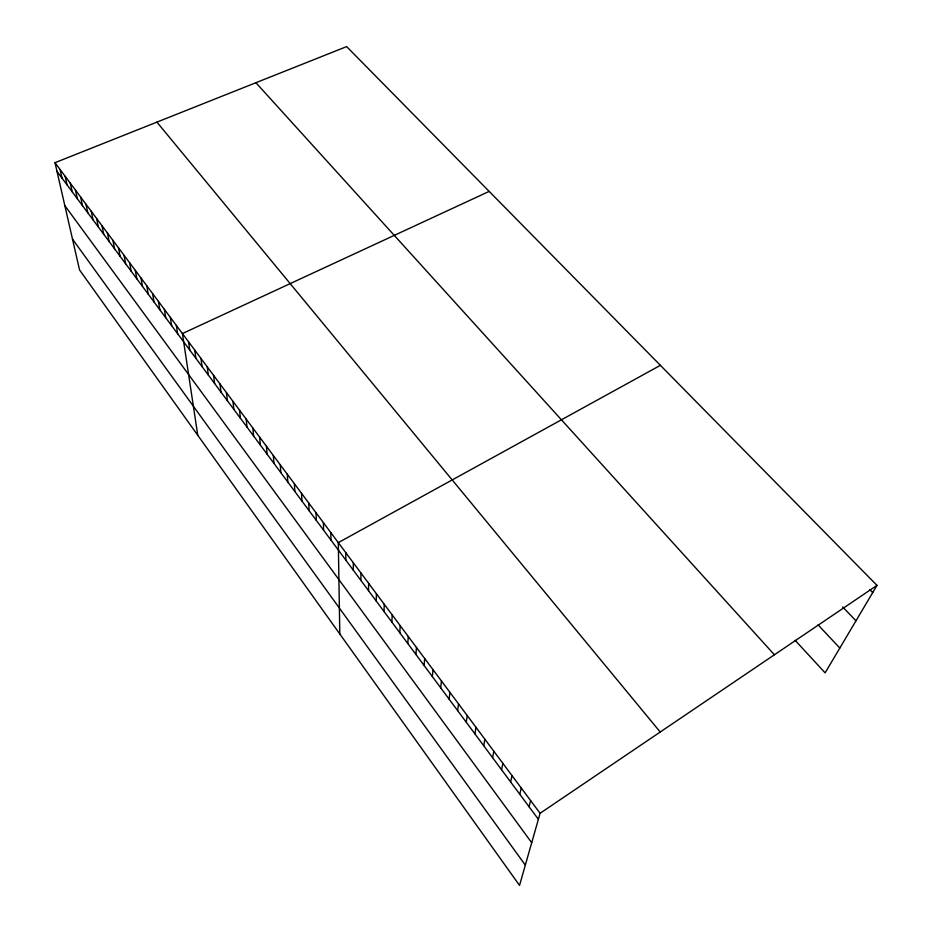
<?xml version="1.0" encoding="UTF-8"?>
<svg xmlns="http://www.w3.org/2000/svg" width="932" height="932" viewBox="0 0 932 932"><rect width="100%" height="100%" fill="white"/><g stroke="black" fill="none" stroke-linecap="round" stroke-linejoin="round"><path stroke-width="1.4" d="M360.882 580.391L360.94 573.005M368.513 590.667L368.641 583.327M376.225 601.035L376.412 593.754M384.007 611.509L384.264 604.286M391.859 622.087L392.186 614.91M399.805 632.77L400.189 625.652M407.82 643.558L408.274 636.498M415.905 654.45L416.453 647.449M424.083 665.46L424.701 658.516M432.343 676.574L433.031 669.689M440.685 687.804L441.453 680.989M449.119 699.151L449.958 692.394M457.635 710.615L458.556 703.916M466.233 722.183L467.235 715.566M474.924 733.892L476.007 727.333M483.708 745.705L484.873 739.227M492.585 757.646L493.832 751.25M501.544 769.716L502.884 763.39M510.608 781.913L512.041 775.669M519.765 794.239L521.291 788.064M529.027 806.704L530.634 800.611M876.989 585.378L540.094 813.287L519.543 885.4L79.546 269.93L55.011 162.681L346.646 46.6L876.989 585.378L825.111 672.857L795.101 640.307M660.38 365.332L338.304 542.634L339.807 633.981M489.172 191.398L182.416 333.563L197.77 435.302M869.742 589.548L872.713 592.589M842.679 606.942L855.984 620.817M818.016 624.824L839.825 648.043M255.904 82.715L774.41 654.777M156.914 122.115L660.217 732.028M55.011 162.681L540.094 813.287M57.003 171.36L538.381 819.298M64.832 205.634L531.706 842.703M72.498 239.105L525.322 865.129M60.067 169.461L62.025 178.129M65.158 176.288L67.092 184.955M70.296 183.173L72.207 191.829M75.469 190.116L77.356 198.761M80.688 197.118L82.54 205.739M85.954 204.178L87.771 212.787M91.254 211.284L93.049 219.882M96.602 218.461L98.361 227.047M101.996 225.684L103.732 234.258M107.425 232.977L109.137 241.539M112.912 240.328L114.578 248.867M118.434 247.749L120.077 256.265M124.003 255.217L125.622 263.721M129.63 262.754L131.202 271.247M135.291 270.362L136.841 278.831M141.012 278.027L142.526 286.474M146.778 285.751L148.246 294.186M152.592 293.557L154.025 301.968M158.452 301.42L159.85 309.808M164.37 309.342L165.733 317.719M170.335 317.346L171.663 325.699M176.346 325.419L177.639 333.749M188.544 341.776L189.755 350.048M194.718 350.059L195.895 358.307M200.951 358.412L202.081 366.637M207.242 366.847L208.325 375.048M213.579 375.351L214.628 383.53M219.975 383.937L220.989 392.081M226.441 392.605L227.396 400.713M232.953 401.343L233.874 409.428M239.536 410.162L240.398 418.212M246.165 419.062L246.992 427.089M252.863 428.044L253.632 436.036M259.62 437.108L260.343 445.065M266.447 446.253L267.123 454.175M273.332 455.492L273.95 463.379M280.276 464.812L280.847 472.664M287.289 474.225L287.813 482.03M294.372 483.72L294.838 491.49M301.514 493.308L301.933 501.043M308.737 502.977L309.098 510.678M316.018 512.751L316.321 520.405M323.381 522.619L323.614 530.226M330.802 532.58L330.988 540.141M345.772 552.664L345.842 560.144M353.321 562.788L353.321 570.221"/></g></svg>
